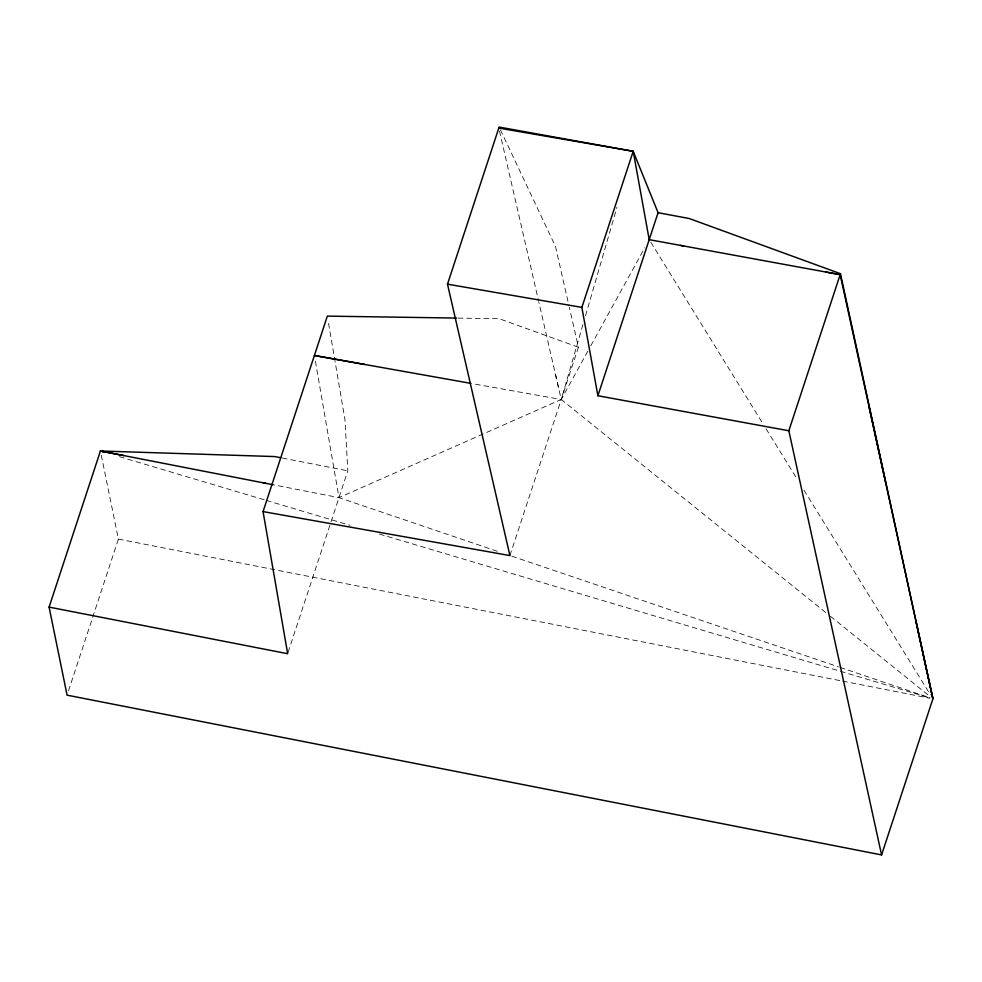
<?xml version="1.0" encoding="UTF-8"?>
<svg xmlns="http://www.w3.org/2000/svg" width="982" height="982" viewBox="0 0 982 982"><rect width="100%" height="100%" fill="white"/><g stroke="black" fill="none" stroke-linecap="round" stroke-linejoin="round"><path stroke-width="0.74" stroke-dasharray="4.91 3.68" d="M582.952 324.588L561.238 399.49L338.986 497.628L273.426 484.813M585.505 315.774L617.015 207.104M68.507 690.825L118.405 539.057L101.269 455.132M288.131 652.269L347.8 470.82L344.952 419.547L328.074 320.463M509.916 555.579L578.423 347.223L569.351 307.391M587.85 351.139L561.238 399.49L472.428 383.655M590.808 345.762L644.769 247.71M458.14 318.094L499.175 318.708L578.423 347.223M282.239 458.029L347.8 470.82M118.405 539.057L841.058 680.821M842.568 681.115L929.917 698.239M119.509 456.691L264.858 499.961M266.331 500.403L350.022 525.309M379.383 534.048L838.935 670.853M840.408 671.295L929.966 697.957M497.26 551.246L338.986 497.628L315.394 361.253M511.782 556.168L838.518 666.852M839.966 667.343L929.991 697.846M825.69 612.486L561.238 399.49L538.823 302.026M830.453 616.315L930.519 696.913M650.821 242.259L762.842 423.586M766.07 428.803L797.507 479.682M803.951 490.116L930.482 694.912M500.427 129.82L555.481 246.445L569.02 305.967M499.482 131.048L538.602 301.057M555.395 374.093L558.476 387.497"/><path stroke-width="1.47" d="M456.618 318.07L327.337 316.118L263.066 511.585L509.916 555.579L447.485 284.166L499.126 127.071L633.194 151.289L658.075 212.689L689.303 218.544L840.469 273.708L932.9 698.828L881.578 854.929L67.083 695.158L49.1 607.109L100.422 451.008L272.959 484.727M881.578 854.929L788.841 430.754L597.891 395.746L581.872 307.391L633.194 151.289L498.807 128.065M597.891 395.746L658.075 212.689M788.841 430.754L840.469 273.708M100.422 450.996L274.788 456.569L280.754 457.735M447.485 284.166L581.872 307.391M364.948 364.494L314.387 355.484L470.93 383.385M680.477 245.39L683.57 245.954M916.206 622.453L932.9 698.828L840.162 274.653L649.212 239.657L633.194 151.289M825.764 272.026L840.162 274.653M123.757 455.574L100.422 451.008L103.356 451.88M49.1 607.109L287.665 653.717L263.066 511.585M263.188 482.813L265.975 483.365M868.8 405.603L885.371 481.413"/></g></svg>
